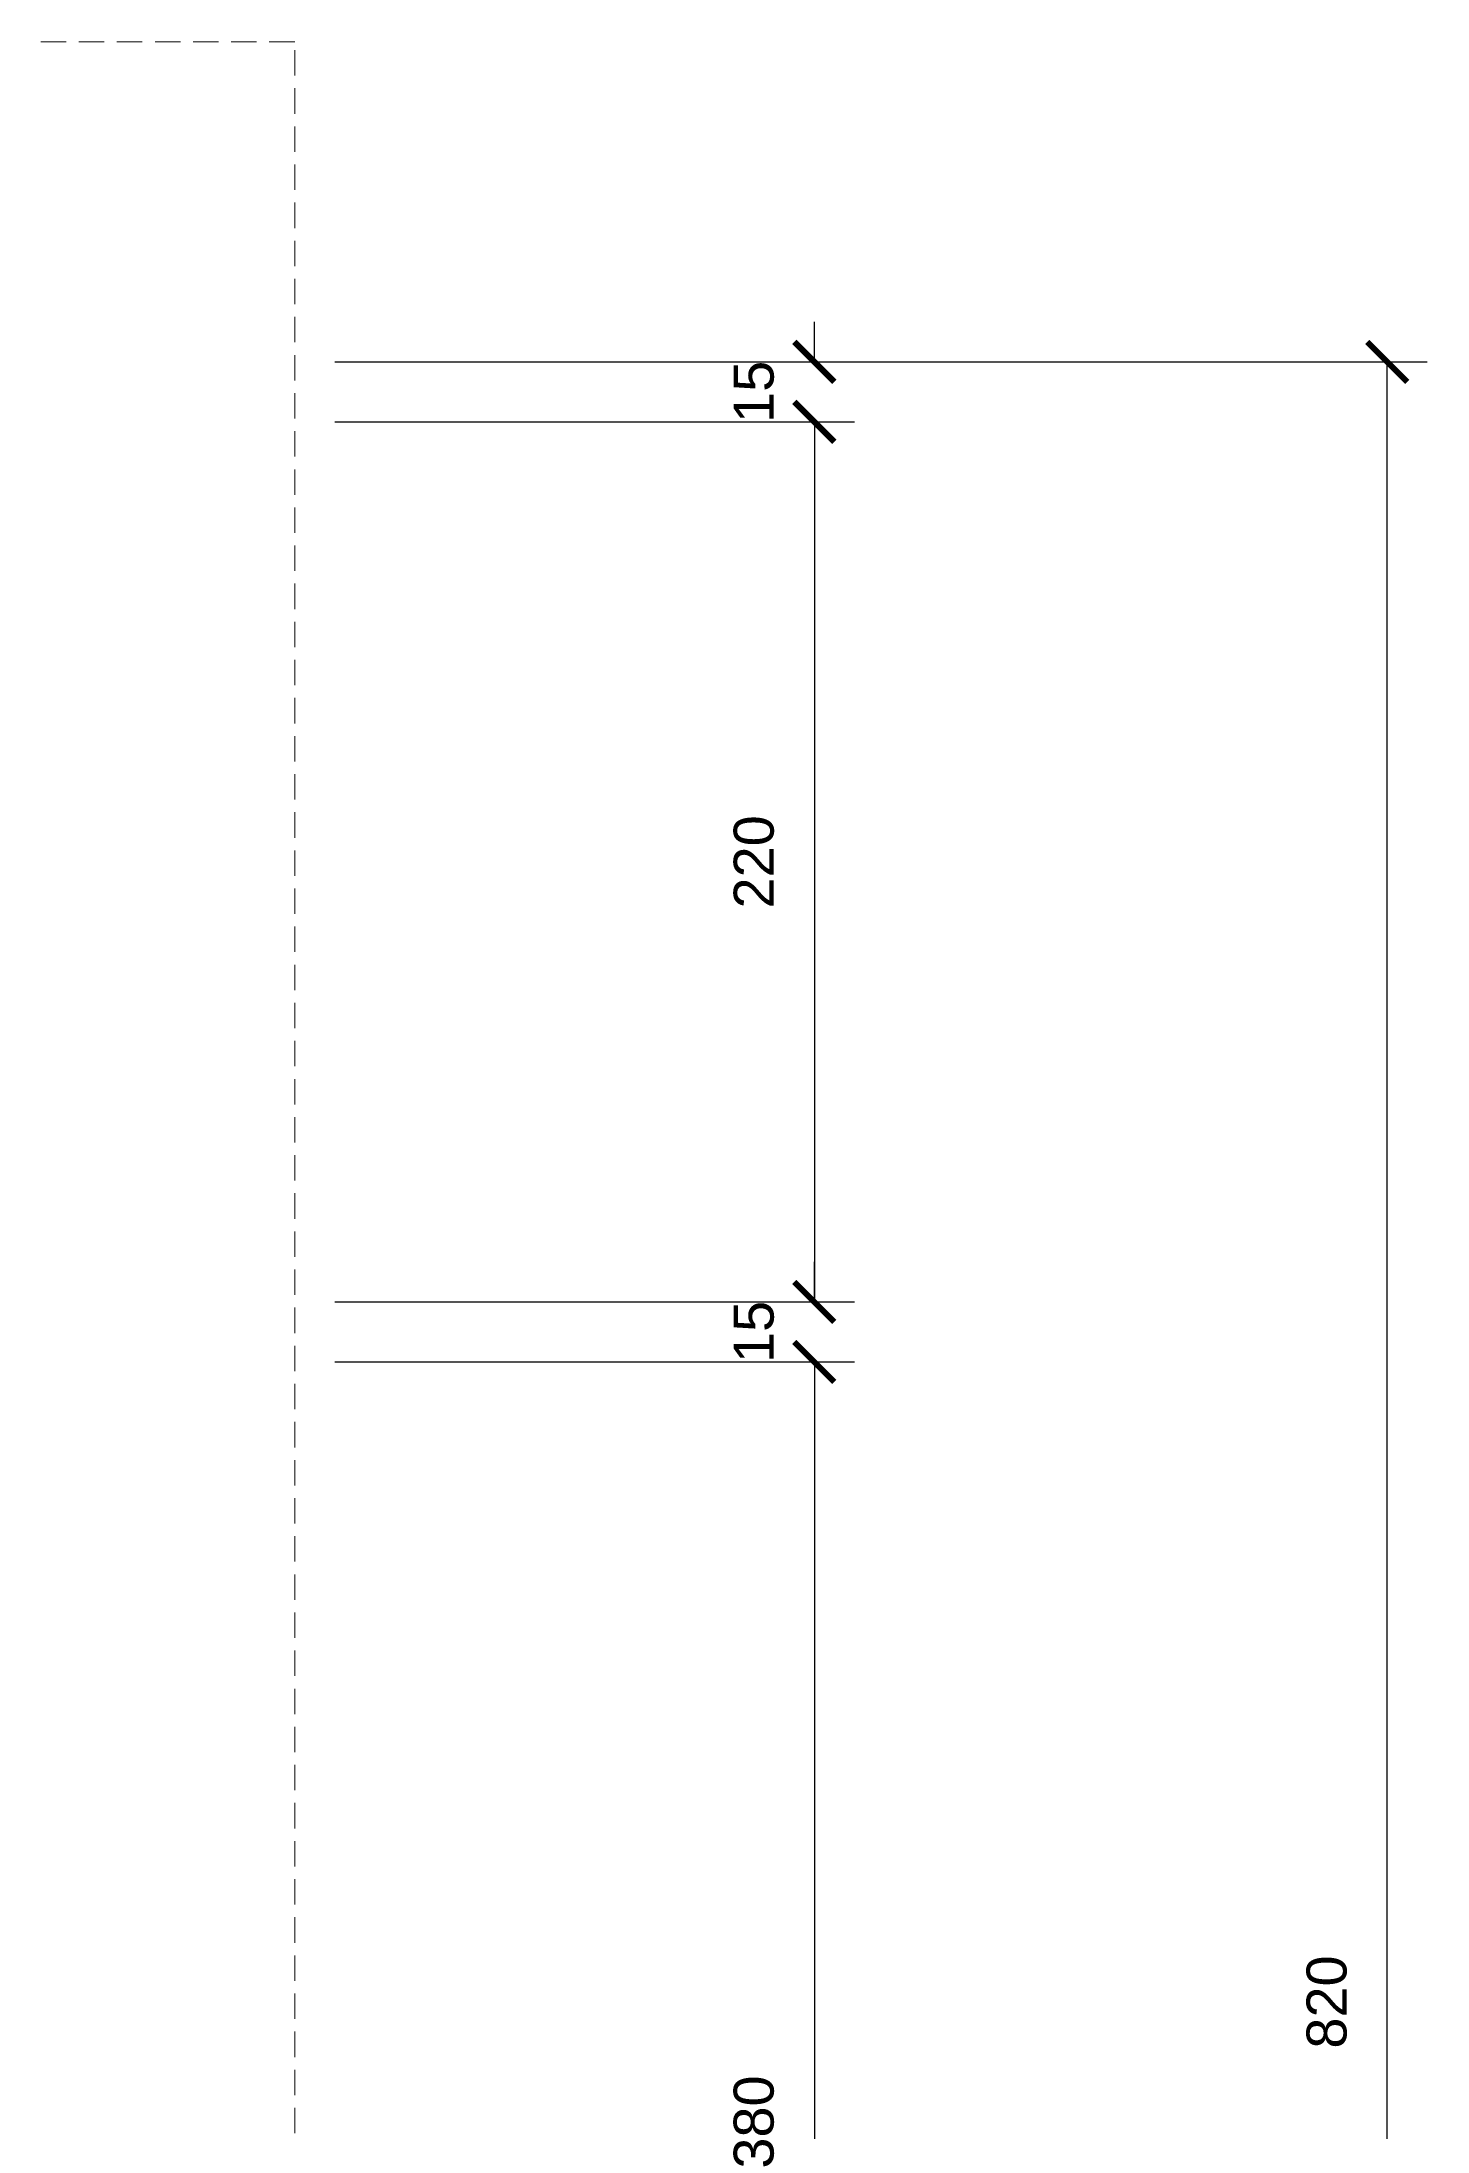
# Model space of a CAD drawing. Header units: millimetres. Extents: x 2836 to 4296, y 1356 to 2511.
# Drawn here: x 3803 to 4149, y 1879 to 2401 of the extents above; entities that cross this region are included whole.
import ezdxf

# ---------------------------------------------------------------- set-up
doc = ezdxf.new("R2010")
doc.units = ezdxf.units.MM
doc.linetypes.add('HIDDEN', pattern=[9.525, 6.35, -3.175])
doc.layers.add('Projeção', color=8, linetype='HIDDEN', lineweight=15)
doc.styles.add('Text 2 mm', font='arial.ttf', dxfattribs={"height": 2})
doc.dimstyles.new('Minha cota', dxfattribs={"dimscale": 0, "dimtxt": 2, "dimasz": 2, "dimexe": 2, "dimexo": 2, "dimgap": 2, "dimtad": 1, "dimtoh": 1, "dimzin": 9, "dimtxsty": 'Text 2 mm', "dimblk": 'ARCHTICK', "dimcen": 2, "dimclrt": 2, "dimaunit": 1, "dimadec": 3, "dimazin": 0, "dimtfac": 1, "dimtix": 1, "dimtofl": 0, "dimtmove": 2, "dimatfit": 3, "dimfxl": 1, "dimarcsym": 0})

# ---------------------------------------------------------------- blocks, each defined once
blk = doc.blocks.new('_ArchTick')
at = {"color": 0, "linetype": 'ByBlock', "const_width": 0.15}
blk.add_lwpolyline([(-0.5, -0.5), (0.5, 0.5)], dxfattribs=at)
blk = doc.blocks.new('*D33')
at = {"color": 0, "lineweight": -2, "transparency": 16777216}
for p, q in [((3995.74, 2320.82), (3995.74, 2330.82)), ((3875.79, 2320.82), (4005.74, 2320.82)), ((3875.79, 2305.82), (4005.74, 2305.82)), ((3995.74, 2305.82), (3995.74, 2295.82))]:
    blk.add_line(p, q, dxfattribs=at)
at = {"layer": 'Defpoints', "color": 0, "transparency": 16777216}
for p in [(3865.79, 2320.82), (3865.79, 2305.82), (3995.74, 2305.82)]:
    blk.add_point(p, dxfattribs=at)
at = {"color": 0, "lineweight": -2, "transparency": 16777216, "xscale": 10, "yscale": 10, "zscale": 10}
for p, rotation in [((3995.74, 2320.82), 270), ((3995.74, 2305.82), 90)]:
    blk.add_blockref('_ArchTick', p, dxfattribs=dict(at, rotation=rotation))
at = {"color": 2, "transparency": 16777216, "insert": (3980.64, 2313.32), "char_height": 10, "attachment_point": 5, "rotation": 90, "style": 'Text 2 mm'}
blk.add_mtext('15', dxfattribs=at)
blk = doc.blocks.new('*D34')
at = {"color": 0, "lineweight": -2, "transparency": 16777216}
for p, q in [((3875.79, 2305.82), (4005.74, 2305.82)), ((3995.74, 2305.82), (3995.74, 2085.82)), ((3875.79, 2085.82), (4005.74, 2085.82))]:
    blk.add_line(p, q, dxfattribs=at)
at = {"layer": 'Defpoints', "color": 0, "transparency": 16777216}
for p in [(3865.79, 2305.82), (3865.79, 2085.82), (3995.74, 2085.82)]:
    blk.add_point(p, dxfattribs=at)
at = {"color": 0, "lineweight": -2, "transparency": 16777216, "xscale": 10, "yscale": 10, "zscale": 10}
for p, rotation in [((3995.74, 2305.82), 90), ((3995.74, 2085.82), 270)]:
    blk.add_blockref('_ArchTick', p, dxfattribs=dict(at, rotation=rotation))
at = {"color": 2, "transparency": 16777216, "insert": (3980.64, 2195.82), "char_height": 10, "attachment_point": 5, "rotation": 90, "style": 'Text 2 mm'}
blk.add_mtext('220', dxfattribs=at)
blk = doc.blocks.new('*D35')
at = {"color": 0, "lineweight": -2, "transparency": 16777216}
for p, q in [((3995.74, 2085.82), (3995.74, 2095.82)), ((3875.79, 2085.82), (4005.74, 2085.82)), ((3875.79, 2070.82), (4005.74, 2070.82)), ((3995.74, 2070.82), (3995.74, 2060.82))]:
    blk.add_line(p, q, dxfattribs=at)
at = {"layer": 'Defpoints', "color": 0, "transparency": 16777216}
for p in [(3865.79, 2085.82), (3865.79, 2070.82), (3995.74, 2070.82)]:
    blk.add_point(p, dxfattribs=at)
at = {"color": 0, "lineweight": -2, "transparency": 16777216, "xscale": 10, "yscale": 10, "zscale": 10}
for p, rotation in [((3995.74, 2085.82), 270), ((3995.74, 2070.82), 90)]:
    blk.add_blockref('_ArchTick', p, dxfattribs=dict(at, rotation=rotation))
at = {"color": 2, "transparency": 16777216, "insert": (3980.64, 2078.32), "char_height": 10, "attachment_point": 5, "rotation": 90, "style": 'Text 2 mm'}
blk.add_mtext('15', dxfattribs=at)
blk = doc.blocks.new('*D36')
at = {"color": 0, "lineweight": -2, "transparency": 16777216}
for p, q in [((3875.79, 2070.82), (4005.74, 2070.82)), ((3995.74, 2070.82), (3995.74, 1690.82)), ((3875.79, 1690.82), (4005.74, 1690.82))]:
    blk.add_line(p, q, dxfattribs=at)
at = {"layer": 'Defpoints', "color": 0, "transparency": 16777216}
for p in [(3865.79, 2070.82), (3865.79, 1690.82), (3995.74, 1690.82)]:
    blk.add_point(p, dxfattribs=at)
at = {"color": 0, "lineweight": -2, "transparency": 16777216, "xscale": 10, "yscale": 10, "zscale": 10}
for p, rotation in [((3995.74, 2070.82), 90), ((3995.74, 1690.82), 270)]:
    blk.add_blockref('_ArchTick', p, dxfattribs=dict(at, rotation=rotation))
at = {"color": 2, "transparency": 16777216, "insert": (3980.63, 1880.82), "char_height": 10, "attachment_point": 5, "rotation": 90, "style": 'Text 2 mm'}
blk.add_mtext('380', dxfattribs=at)
blk = doc.blocks.new('*D40')
at = {"color": 0, "lineweight": -2, "transparency": 16777216}
for p, q in [((4005.74, 2320.82), (4149, 2320.82)), ((4139, 1500.82), (4139, 2320.82)), ((4005.74, 1500.82), (4149, 1500.82))]:
    blk.add_line(p, q, dxfattribs=at)
at = {"layer": 'Defpoints', "color": 0, "transparency": 16777216}
for p in [(3995.74, 2320.82), (4139, 2320.82), (3995.74, 1500.82)]:
    blk.add_point(p, dxfattribs=at)
at = {"color": 0, "lineweight": -2, "transparency": 16777216, "xscale": 10, "yscale": 10, "zscale": 10}
for p, rotation in [((4139, 2320.82), 90), ((4139, 1500.82), 270)]:
    blk.add_blockref('_ArchTick', p, dxfattribs=dict(at, rotation=rotation))
at = {"color": 2, "transparency": 16777216, "insert": (4123.89, 1910.82), "char_height": 10, "attachment_point": 5, "rotation": 90, "style": 'Text 2 mm'}
blk.add_mtext('820', dxfattribs=at)

msp = doc.modelspace()

# ---------------------------------------------------------------- linework, layer by layer
at = {"layer": 'Projeção'}
msp.add_lwpolyline([(3865.788, 2400.821), (3060.788, 2400.821), (3060.788, 1420.821), (3865.788, 1420.821)], close=True, dxfattribs=at)

# ---------------------------------------------------------------- dimensions: what is measured, and where the dimension line sits
for base, p1, p2, picture, middle in [((3995.741, 2305.821), (3865.788, 2320.821), (3865.788, 2305.821), '*D33', (3980.636, 2313.321)), ((4138.998, 2320.821), (3995.741, 1500.821), (3995.741, 2320.821), '*D40', (4123.893, 1910.821)), ((3995.741, 2085.821), (3865.788, 2305.821), (3865.788, 2085.821), '*D34', (3980.636, 2195.821)), ((3995.741, 2070.821), (3865.788, 2085.821), (3865.788, 2070.821), '*D35', (3980.636, 2078.321)), ((3995.741, 1690.821), (3865.788, 2070.821), (3865.788, 1690.821), '*D36', (3980.632, 1880.821))]:
    dim = msp.add_linear_dim(base=base, p1=p1, p2=p2, angle=90, dimstyle='Minha cota')
    dim.commit()
    dim.dimension.update_dxf_attribs({"geometry": picture, "text_midpoint": middle})

doc.saveas('drawing.dxf')
